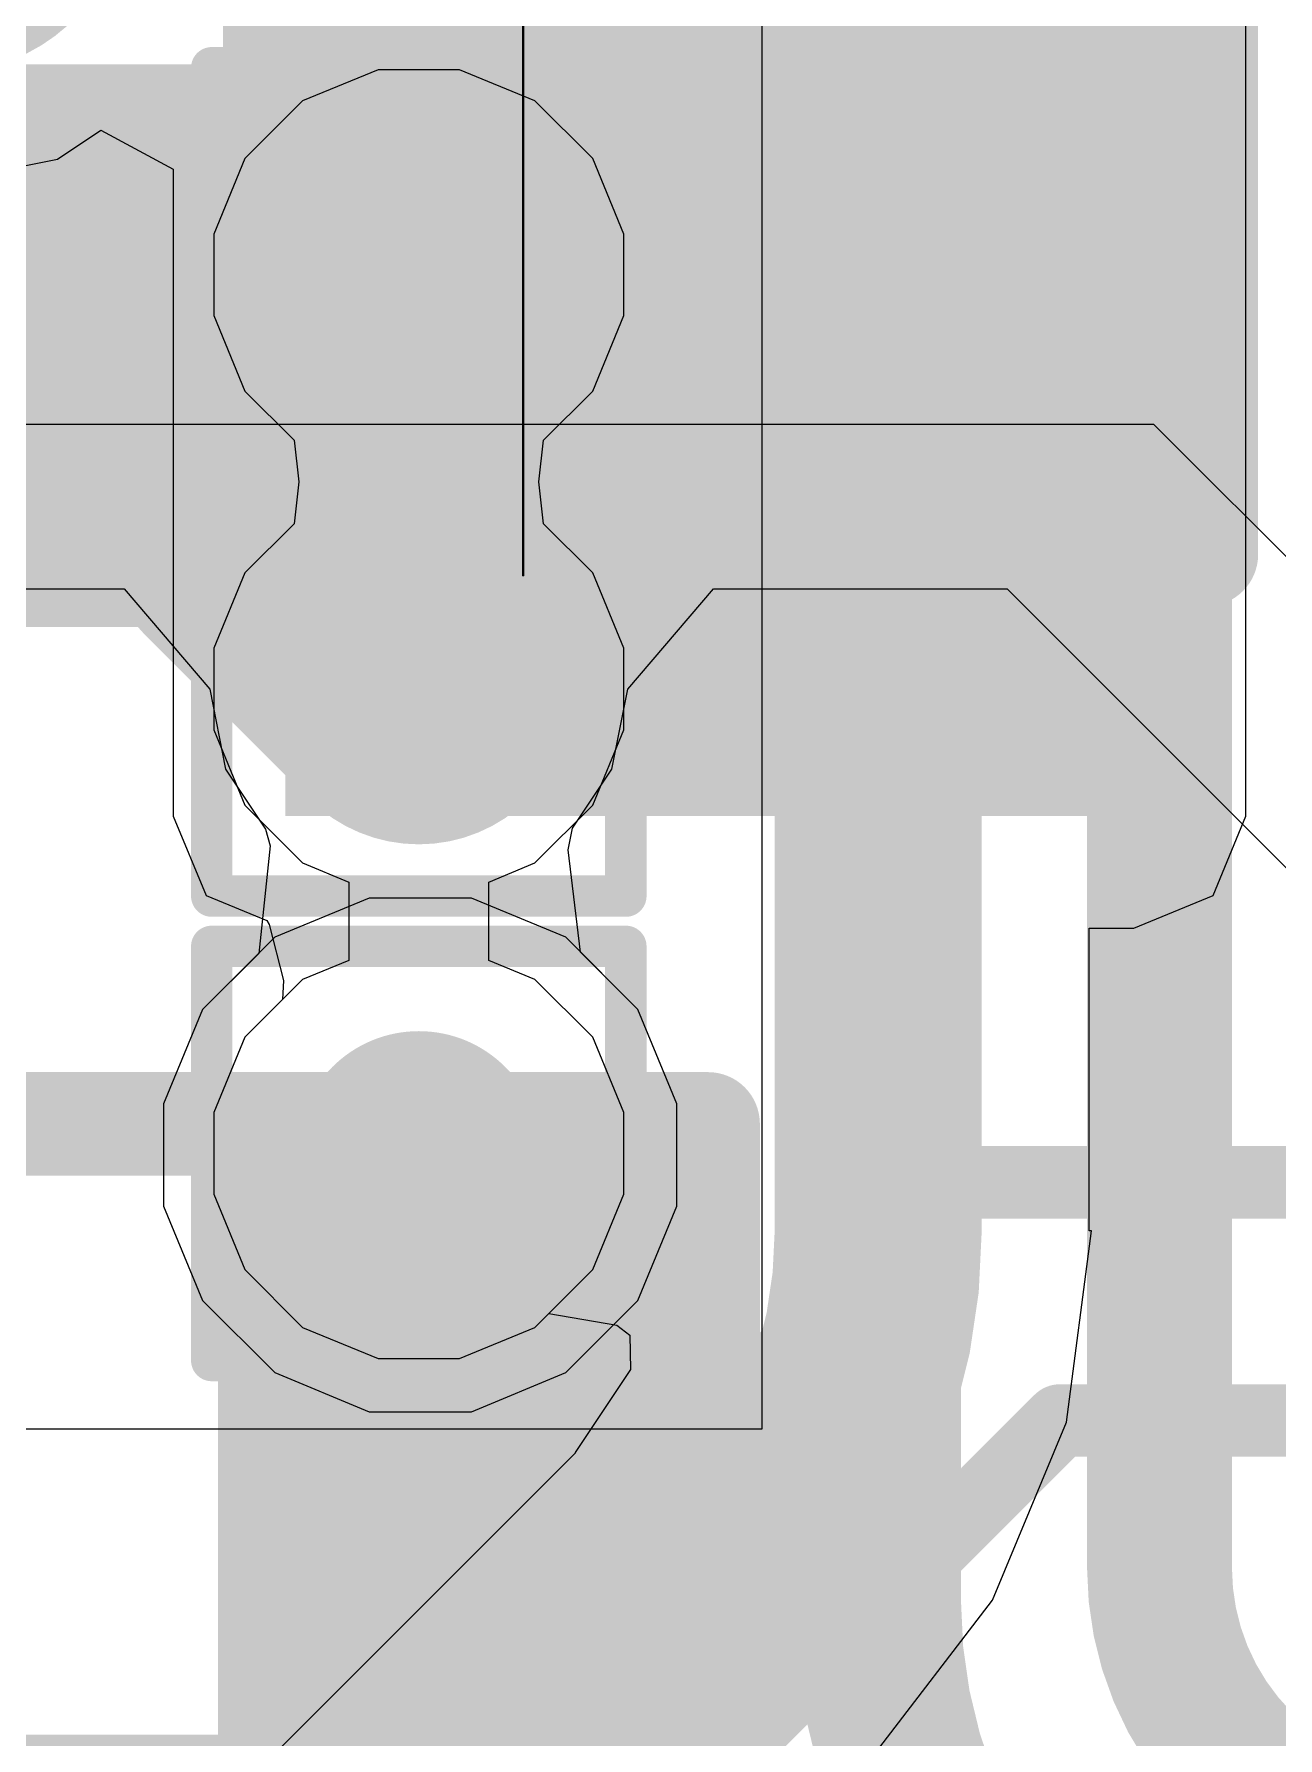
# Model space of a CAD drawing. Header units: inches. Extents: x -6 to 284, y -12 to 154.
# Drawn here: x 41.192 to 42.718, y 12.875 to 14.965 of the extents above; entities that cross this region are included whole.
import ezdxf

# ---------------------------------------------------------------- set-up
doc = ezdxf.new("R2010")
doc.units = ezdxf.units.IN
for name, color, linetype in [('Bottom Layer', 5, 'Continuous'), ('Bottom Overlay', 54, 'Continuous'), ('Bottom Paste', 16, 'Continuous'), ('Bottom Solder', 6, 'Continuous'), ('Drill Drawing', 1, 'Continuous'), ('GND-1', 16, 'Continuous'), ('GND-2', 90, 'Continuous'), ('GND-3', 216, 'Continuous'), ('GND-4', 54, 'Continuous'), ('PWR-1', 156, 'Continuous'), ('PWR-2', 130, 'Continuous'), ('Signal L1', 76, 'Continuous'), ('Signal L2', 6, 'Continuous'), ('Top Layer', 1, 'Continuous'), ('Top Overlay', 2, 'Continuous'), ('Top Paste', 8, 'Continuous'), ('Top Solder', 216, 'Continuous'), ('Via Holes', 16, 'Continuous')]:
    doc.layers.add(name, color=color, linetype=linetype)

# ---------------------------------------------------------------- blocks, each defined once
blk = doc.blocks.new('R___0402_90')
at = {"layer": 'Top Layer'}
for points in [[(-0.6985, -0.3175), (-0.6985, 0.3174999999999999), (-0.2413000000000001, 0.3175), (-0.2412999999999999, -0.3174999999999999)], [(0.2413000000000001, -0.3175), (0.2412999999999999, 0.3174999999999999), (0.6985, 0.3175), (0.6985, -0.3174999999999999)]]:
    blk.add_hatch(color=1, dxfattribs=at).paths.add_polyline_path(points)
at = {"layer": 'Top Paste'}
for points in [[(-0.6985, -0.3175), (-0.6985, 0.3174999999999999), (-0.2413000000000001, 0.3175), (-0.2412999999999999, -0.3174999999999999)], [(0.2413000000000001, -0.3175), (0.2412999999999999, 0.3174999999999999), (0.6985, 0.3175), (0.6985, -0.3174999999999999)]]:
    blk.add_hatch(color=8, dxfattribs=at).paths.add_polyline_path(points)
at = {"layer": 'Top Solder'}
for points in [[(-0.75350116, -0.3725011600000001), (-0.75350116, 0.3725011599999999), (-0.18629884, 0.3725011600000001), (-0.1862988399999999, -0.3725011599999999)], [(0.18629884, -0.3725011600000001), (0.1862988399999999, 0.3725011599999999), (0.75350116, 0.3725011600000001), (0.75350116, -0.3725011599999999)]]:
    blk.add_hatch(color=216, dxfattribs=at).paths.add_polyline_path(points)
at = {"layer": 'Top Overlay'}
for points in [[(0.7874, 0.4064, 0.127, 0.127, 0), (-0.7874, 0.4064, 0.127, 0.127, 0)], [(-0.7874, -0.4064, 0.127, 0.127, 0), (-0.7874, 0.4064, 0.127, 0.127, 0)], [(0.7874, -0.4064, 0.127, 0.127, 0), (0.7874, 0.4064, 0.127, 0.127, 0)], [(0.7874, -0.4064, 0.127, 0.127, 0), (-0.7874, -0.4064, 0.127, 0.127, 0)], [(0.8128, -0.4318, 0.0032258, 0.0032258, 0), (-0.8128, -0.4318, 0.0032258, 0.0032258, 0)]]:
    blk.add_lwpolyline(points, format="xyseb", dxfattribs=at)
for points in [[(-0.8191499999999999, 0.4064, 0.0635, 0.0635, 1), (-0.7556499999999999, 0.4064, 0.0635, 0.0635, 1)], [(-0.8191499999999999, 0.4064, 0.0635, 0.0635, 1), (-0.7556499999999999, 0.4064, 0.0635, 0.0635, 1)], [(0.7556499999999999, 0.4064, 0.0635, 0.0635, 1), (0.8191499999999999, 0.4064, 0.0635, 0.0635, 1)], [(0.7556499999999999, 0.4064, 0.0635, 0.0635, 1), (0.8191499999999999, 0.4064, 0.0635, 0.0635, 1)], [(-0.8191499999999999, -0.4064, 0.0635, 0.0635, 1), (-0.7556499999999999, -0.4064, 0.0635, 0.0635, 1)], [(-0.8191499999999999, -0.4064, 0.0635, 0.0635, 1), (-0.7556499999999999, -0.4064, 0.0635, 0.0635, 1)], [(0.7556499999999999, -0.4064, 0.0635, 0.0635, 1), (0.8191499999999999, -0.4064, 0.0635, 0.0635, 1)], [(0.7556499999999999, -0.4064, 0.0635, 0.0635, 1), (0.8191499999999999, -0.4064, 0.0635, 0.0635, 1)], [(-0.81360518, -0.4318, 0.0016129, 0.0016129, 1), (-0.8119948199999999, -0.4318, 0.0016129, 0.0016129, 1)], [(0.8119948199999999, -0.4318, 0.0016129, 0.0016129, 1), (0.81360518, -0.4318, 0.0016129, 0.0016129, 1)]]:
    blk.add_lwpolyline(points, format="xyseb", close=True, dxfattribs=at)
blk = doc.blocks.new('R___0402_B_91')
at = {"layer": 'Bottom Layer'}
for points in [[(-0.2413, 0.3175), (-0.2412999999999999, -0.3175), (-0.6985, -0.3175), (-0.6985, 0.3175)], [(0.6985, 0.3175), (0.6985, -0.3175), (0.2413, -0.3175), (0.2412999999999999, 0.3175)]]:
    blk.add_hatch(color=5, dxfattribs=at).paths.add_polyline_path(points)
at = {"layer": 'Bottom Paste'}
for points in [[(-0.2413, 0.3175), (-0.2412999999999999, -0.3175), (-0.6985, -0.3175), (-0.6985, 0.3175)], [(0.6985, 0.3175), (0.6985, -0.3175), (0.2413, -0.3175), (0.2412999999999999, 0.3175)]]:
    blk.add_hatch(color=16, dxfattribs=at).paths.add_polyline_path(points)
at = {"layer": 'Bottom Solder'}
for points in [[(-0.18629884, 0.37250116), (-0.1862988399999999, -0.37250116), (-0.75350116, -0.37250116), (-0.75350116, 0.37250116)], [(0.75350116, 0.37250116), (0.75350116, -0.37250116), (0.18629884, -0.37250116), (0.1862988399999999, 0.37250116)]]:
    blk.add_hatch(color=6, dxfattribs=at).paths.add_polyline_path(points)
at = {"layer": 'Bottom Overlay'}
for points in [[(-0.7874, 0.4064, 0.127, 0.127, 0), (-0.7874, -0.4064, 0.127, 0.127, 0)], [(-0.7874, 0.4064, 0.127, 0.127, 0), (0.7874, 0.4064, 0.127, 0.127, 0)], [(0.7874, 0.4064, 0.127, 0.127, 0), (0.7874, -0.4064, 0.127, 0.127, 0)], [(-0.8128, 0.4318, 0.0032258, 0.0032258, 0), (0.8128, 0.4318, 0.0032258, 0.0032258, 0)], [(-0.7874, -0.4064, 0.127, 0.127, 0), (0.7874, -0.4064, 0.127, 0.127, 0)]]:
    blk.add_lwpolyline(points, format="xyseb", dxfattribs=at)
for points in [[(-0.8191499999999999, 0.4064, 0.0635, 0.0635, 1), (-0.7556499999999999, 0.4064, 0.0635, 0.0635, 1)], [(-0.8191499999999999, 0.4064, 0.0635, 0.0635, 1), (-0.7556499999999999, 0.4064, 0.0635, 0.0635, 1)], [(0.7556499999999999, 0.4064, 0.0635, 0.0635, 1), (0.8191499999999999, 0.4064, 0.0635, 0.0635, 1)], [(0.7556499999999999, 0.4064, 0.0635, 0.0635, 1), (0.8191499999999999, 0.4064, 0.0635, 0.0635, 1)], [(-0.81360518, 0.4318, 0.0016129, 0.0016129, 1), (-0.8119948199999999, 0.4318, 0.0016129, 0.0016129, 1)], [(0.8119948199999999, 0.4318, 0.0016129, 0.0016129, 1), (0.81360518, 0.4318, 0.0016129, 0.0016129, 1)], [(-0.8191499999999999, -0.4064, 0.0635, 0.0635, 1), (-0.7556499999999999, -0.4064, 0.0635, 0.0635, 1)], [(-0.8191499999999999, -0.4064, 0.0635, 0.0635, 1), (-0.7556499999999999, -0.4064, 0.0635, 0.0635, 1)], [(0.7556499999999999, -0.4064, 0.0635, 0.0635, 1), (0.8191499999999999, -0.4064, 0.0635, 0.0635, 1)], [(0.7556499999999999, -0.4064, 0.0635, 0.0635, 1), (0.8191499999999999, -0.4064, 0.0635, 0.0635, 1)]]:
    blk.add_lwpolyline(points, format="xyseb", close=True, dxfattribs=at)
blk = doc.blocks.new('R___0402_B_213')
at = {"layer": 'Bottom Layer'}
for points in [[(-0.2413, 0.3175), (-0.2412999999999999, -0.3175), (-0.6985, -0.3175), (-0.6985, 0.3175)], [(0.6985, 0.3175), (0.6985, -0.3175), (0.2413, -0.3175), (0.2412999999999999, 0.3175)]]:
    blk.add_hatch(color=5, dxfattribs=at).paths.add_polyline_path(points)
at = {"layer": 'Bottom Paste'}
for points in [[(-0.2413, 0.3175), (-0.2412999999999999, -0.3175), (-0.6985, -0.3175), (-0.6985, 0.3175)], [(0.6985, 0.3175), (0.6985, -0.3175), (0.2413, -0.3175), (0.2412999999999999, 0.3175)]]:
    blk.add_hatch(color=16, dxfattribs=at).paths.add_polyline_path(points)
at = {"layer": 'Bottom Solder'}
for points in [[(-0.18629884, 0.37250116), (-0.1862988399999999, -0.37250116), (-0.75350116, -0.37250116), (-0.75350116, 0.37250116)], [(0.75350116, 0.37250116), (0.75350116, -0.37250116), (0.18629884, -0.37250116), (0.1862988399999999, 0.37250116)]]:
    blk.add_hatch(color=6, dxfattribs=at).paths.add_polyline_path(points)
at = {"layer": 'Bottom Overlay'}
for points in [[(-0.7874, 0.4064, 0.127, 0.127, 0), (-0.7874, -0.4064, 0.127, 0.127, 0)], [(0.7874, 0.4064, 0.127, 0.127, 0), (-0.7874, 0.4064, 0.127, 0.127, 0)], [(0.7874, 0.4064, 0.127, 0.127, 0), (0.7874, -0.4064, 0.127, 0.127, 0)], [(0.8128, 0.4318, 0.0032258, 0.0032258, 0), (-0.8128, 0.4318, 0.0032258, 0.0032258, 0)], [(0.7874, -0.4064, 0.127, 0.127, 0), (-0.7874, -0.4064, 0.127, 0.127, 0)]]:
    blk.add_lwpolyline(points, format="xyseb", dxfattribs=at)
for points in [[(-0.8191499999999999, 0.4064, 0.0635, 0.0635, 1), (-0.7556499999999999, 0.4064, 0.0635, 0.0635, 1)], [(-0.8191499999999999, 0.4064, 0.0635, 0.0635, 1), (-0.7556499999999999, 0.4064, 0.0635, 0.0635, 1)], [(0.7556499999999999, 0.4064, 0.0635, 0.0635, 1), (0.8191499999999999, 0.4064, 0.0635, 0.0635, 1)], [(0.7556499999999999, 0.4064, 0.0635, 0.0635, 1), (0.8191499999999999, 0.4064, 0.0635, 0.0635, 1)], [(-0.81360518, 0.4318, 0.0016129, 0.0016129, 1), (-0.8119948199999999, 0.4318, 0.0016129, 0.0016129, 1)], [(0.8119948199999999, 0.4318, 0.0016129, 0.0016129, 1), (0.81360518, 0.4318, 0.0016129, 0.0016129, 1)], [(-0.8191499999999999, -0.4064, 0.0635, 0.0635, 1), (-0.7556499999999999, -0.4064, 0.0635, 0.0635, 1)], [(-0.8191499999999999, -0.4064, 0.0635, 0.0635, 1), (-0.7556499999999999, -0.4064, 0.0635, 0.0635, 1)], [(0.7556499999999999, -0.4064, 0.0635, 0.0635, 1), (0.8191499999999999, -0.4064, 0.0635, 0.0635, 1)], [(0.7556499999999999, -0.4064, 0.0635, 0.0635, 1), (0.8191499999999999, -0.4064, 0.0635, 0.0635, 1)]]:
    blk.add_lwpolyline(points, format="xyseb", close=True, dxfattribs=at)

msp = doc.modelspace()

# ---------------------------------------------------------------- hatches: boundary and pattern name
at = {"layer": 'Bottom Layer'}
h = msp.add_hatch(color=5, dxfattribs=at)
edge = h.paths.add_edge_path()
edge.add_arc((41.66402132, 14.66919342), 0.1499997, 0, 360)
h = msp.add_hatch(color=5, dxfattribs=at)
edge = h.paths.add_edge_path()
edge.add_arc((41.66402132, 14.16119342), 0.1499997, 0, 360)
h = msp.add_hatch(color=5, dxfattribs=at)
edge = h.paths.add_edge_path()
edge.add_arc((41.66402132, 13.59156286), 0.1499997, 0, 360)
at = {"layer": 'GND-1'}
h = msp.add_hatch(color=16, dxfattribs=at)
edge = h.paths.add_edge_path()
edge.add_arc((41.66402132, 14.66919342), 0.1499997, 0, 360)
h = msp.add_hatch(color=16, dxfattribs=at)
edge = h.paths.add_edge_path()
edge.add_arc((41.66402132, 14.16119342), 0.1499997, 0, 360)
h = msp.add_hatch(color=16, dxfattribs=at)
edge = h.paths.add_edge_path()
edge.add_arc((41.66402132, 13.59156286), 0.1499997, 0, 360)
at = {"layer": 'GND-2'}
h = msp.add_hatch(color=90, dxfattribs=at)
edge = h.paths.add_edge_path()
edge.add_arc((41.66402132, 14.66919342), 0.1499997, 0, 360)
h = msp.add_hatch(color=90, dxfattribs=at)
edge = h.paths.add_edge_path()
edge.add_arc((41.66402132, 14.16119342), 0.1499997, 0, 360)
h = msp.add_hatch(color=90, dxfattribs=at)
edge = h.paths.add_edge_path()
edge.add_arc((41.66402132, 13.59156286), 0.1499997, 0, 360)
at = {"layer": 'GND-3'}
h = msp.add_hatch(color=216, dxfattribs=at)
edge = h.paths.add_edge_path()
edge.add_arc((41.66402132, 14.66919342), 0.1499997, 0, 360)
h = msp.add_hatch(color=216, dxfattribs=at)
edge = h.paths.add_edge_path()
edge.add_arc((41.66402132, 14.16119342), 0.1499997, 0, 360)
h = msp.add_hatch(color=216, dxfattribs=at)
edge = h.paths.add_edge_path()
edge.add_arc((41.66402132, 13.59156286), 0.1499997, 0, 360)
at = {"layer": 'GND-4'}
h = msp.add_hatch(color=54, dxfattribs=at)
edge = h.paths.add_edge_path()
edge.add_arc((41.66402132, 14.66919342), 0.1499997, 0, 360)
h = msp.add_hatch(color=54, dxfattribs=at)
edge = h.paths.add_edge_path()
edge.add_arc((41.66402132, 14.16119342), 0.1499997, 0, 360)
h = msp.add_hatch(color=54, dxfattribs=at)
edge = h.paths.add_edge_path()
edge.add_arc((41.66402132, 13.59156286), 0.1499997, 0, 360)
at = {"layer": 'PWR-1'}
h = msp.add_hatch(color=156, dxfattribs=at)
edge = h.paths.add_edge_path()
edge.add_arc((41.66402132, 14.66919342), 0.1499997, 0, 360)
h = msp.add_hatch(color=156, dxfattribs=at)
edge = h.paths.add_edge_path()
edge.add_arc((41.66402132, 14.16119342), 0.1499997, 0, 360)
h = msp.add_hatch(color=156, dxfattribs=at)
edge = h.paths.add_edge_path()
edge.add_arc((41.66402132, 13.59156286), 0.1499997, 0, 360)
at = {"layer": 'PWR-2'}
h = msp.add_hatch(color=130, dxfattribs=at)
edge = h.paths.add_edge_path()
edge.add_arc((41.66402132, 14.66919342), 0.1499997, 0, 360)
h = msp.add_hatch(color=130, dxfattribs=at)
edge = h.paths.add_edge_path()
edge.add_arc((41.66402132, 14.16119342), 0.1499997, 0, 360)
h = msp.add_hatch(color=130, dxfattribs=at)
edge = h.paths.add_edge_path()
edge.add_arc((41.66402132, 13.59156286), 0.1499997, 0, 360)
at = {"layer": 'Signal L1'}
h = msp.add_hatch(color=76, dxfattribs=at)
edge = h.paths.add_edge_path()
edge.add_arc((41.66402132, 14.66919342), 0.1499997, 0, 360)
h = msp.add_hatch(color=76, dxfattribs=at)
edge = h.paths.add_edge_path()
edge.add_arc((41.66402132, 14.16119342), 0.1499997, 0, 360)
h = msp.add_hatch(color=76, dxfattribs=at)
edge = h.paths.add_edge_path()
edge.add_arc((41.66402132, 13.59156286), 0.1499997, 0, 360)
at = {"layer": 'Signal L2'}
h = msp.add_hatch(color=6, dxfattribs=at)
edge = h.paths.add_edge_path()
edge.add_arc((41.66402132, 14.66919342), 0.1499997, 0, 360)
h = msp.add_hatch(color=6, dxfattribs=at)
edge = h.paths.add_edge_path()
edge.add_arc((41.66402132, 14.16119342), 0.1499997, 0, 360)
h = msp.add_hatch(color=6, dxfattribs=at)
edge = h.paths.add_edge_path()
edge.add_arc((41.66402132, 13.59156286), 0.1499997, 0, 360)
at = {"layer": 'Top Layer'}
for points in [[(41.5002599, 14.0053187), (42.54133478, 14.0053187), (42.54133478, 15.20767342), (41.5002599, 15.20767342)], [(41.5002599, 14.41519342), (42.54133478, 14.41519342), (42.54133478, 15.20767342), (41.5002599, 15.20767342)]]:
    msp.add_hatch(color=1, dxfattribs=at).paths.add_polyline_path(points)
h = msp.add_hatch(color=1, dxfattribs=at)
edge = h.paths.add_edge_path()
edge.add_arc((41.66402132, 14.66919342), 0.1499997, 0, 360)
h = msp.add_hatch(color=1, dxfattribs=at)
edge = h.paths.add_edge_path()
edge.add_arc((41.66402132, 14.16119342), 0.1499997, 0, 360)
h = msp.add_hatch(color=1, dxfattribs=at)
edge = h.paths.add_edge_path()
edge.add_arc((41.66402132, 13.59156286), 0.1499997, 0, 360)
at = {"layer": 'Via Holes'}
h = msp.add_hatch(color=7, dxfattribs=at)
edge = h.paths.add_edge_path()
edge.add_arc((41.66402132, 14.66919342), 0.07499858, 0, 360)
h = msp.add_hatch(color=7, dxfattribs=at)
edge = h.paths.add_edge_path()
edge.add_arc((41.66402132, 14.16119342), 0.07499858, 0, 360)
h = msp.add_hatch(color=7, dxfattribs=at)
edge = h.paths.add_edge_path()
edge.add_arc((41.66402132, 13.59156286), 0.07499858, 0, 360)

# ---------------------------------------------------------------- linework, layer by layer
at = {"layer": 'Bottom Layer'}
for points in [[(42.57270886, 13.08331902, 0.1778, 0.1778, 0), (42.57270886, 15.13600732, 0.1778, 0.1778, 0)], [(41.66402132, 14.16119342, 0.2032, 0.2032, 0), (42.01697718, 14.16119342, 0.2032, 0.2032, 0)], [(42.01697718, 14.16119342, 0.2032, 0.2032, -0.4142135623730951), (42.22762954, 13.95054106, 0.2032, 0.2032, 0)], [(42.22762954, 13.0427857, 0.2032, 0.2032, 0), (42.22762954, 13.95054106, 0.2032, 0.2032, 0)], [(41.66402132, 13.59156286, 0.254, 0.254, 0), (41.66765606, 13.58792812, 0.254, 0.254, 0)], [(41.66765606, 13.05200082, 0.254, 0.254, 0), (41.66765606, 13.58792812, 0.254, 0.254, 0)], [(41.70146346, 13.01819342, 0.254, 0.254, 0), (41.70146346, 13.11979342, 0.254, 0.254, 0)], [(41.66765606, 13.05200082, 0.254, 0.254, 0), (41.70146346, 13.01819342, 0.254, 0.254, 0)], [(42.91201221999999, 12.74401566, 0.1778, 0.1778, -0.4142135623730951), (42.57270886, 13.08331902, 0.1778, 0.1778, 0)], [(41.70146346, 12.20886814, 0.254, 0.254, 0), (41.70146346, 13.01819342, 0.254, 0.254, 0)], [(42.227627, 13.0413506, 0.2032, 0.2032, 0), (42.22762954, 13.0427857, 0.2032, 0.2032, 0)], [(42.56417192, 12.45648004, 0.2032, 0.2032, -0.2671762591900057), (42.227627, 13.0413506, 0.2032, 0.2032, 0)]]:
    msp.add_lwpolyline(points, format="xyseb", dxfattribs=at)
for points in [[(41.61322131999999, 14.16119342, 0.1016, 0.1016, 1), (41.71482132, 14.16119342, 0.1016, 0.1016, 1)], [(41.96617718, 14.16119342, 0.1016, 0.1016, 1), (42.06777718, 14.16119342, 0.1016, 0.1016, 1)], [(41.96617718, 14.16119342, 0.1016, 0.1016, 1), (42.06777718, 14.16119342, 0.1016, 0.1016, 1)], [(42.17682954, 13.95054106, 0.1016, 0.1016, 1), (42.27842954, 13.95054106, 0.1016, 0.1016, 1)], [(42.17682954, 13.95054106, 0.1016, 0.1016, 1), (42.27842954, 13.95054106, 0.1016, 0.1016, 1)], [(41.60052132, 13.59156286, 0.127, 0.127, 1), (41.72752131999999, 13.59156286, 0.127, 0.127, 1)], [(41.60415606, 13.58792812, 0.127, 0.127, 1), (41.73115606, 13.58792812, 0.127, 0.127, 1)], [(41.60415606, 13.58792812, 0.127, 0.127, 1), (41.73115606, 13.58792812, 0.127, 0.127, 1)], [(41.63796346, 13.11979342, 0.127, 0.127, 1), (41.76496346, 13.11979342, 0.127, 0.127, 1)], [(41.60415606, 13.05200082, 0.127, 0.127, 1), (41.73115606, 13.05200082, 0.127, 0.127, 1)], [(41.60415606, 13.05200082, 0.127, 0.127, 1), (41.73115606, 13.05200082, 0.127, 0.127, 1)], [(42.52825886, 13.08331902, 0.08889999999999999, 0.08889999999999999, 1), (42.61715886, 13.08331902, 0.08889999999999999, 0.08889999999999999, 1)], [(42.52825886, 13.08331902, 0.08889999999999999, 0.08889999999999999, 1), (42.61715886, 13.08331902, 0.08889999999999999, 0.08889999999999999, 1)], [(41.63796346, 13.01819342, 0.127, 0.127, 1), (41.76496346, 13.01819342, 0.127, 0.127, 1)], [(41.63796346, 13.01819342, 0.127, 0.127, 1), (41.76496346, 13.01819342, 0.127, 0.127, 1)], [(41.63796346, 13.01819342, 0.127, 0.127, 1), (41.76496346, 13.01819342, 0.127, 0.127, 1)], [(42.176827, 13.0413506, 0.1016, 0.1016, 1), (42.27842699999999, 13.0413506, 0.1016, 0.1016, 1)], [(42.176827, 13.0413506, 0.1016, 0.1016, 1), (42.27842699999999, 13.0413506, 0.1016, 0.1016, 1)], [(42.17682954, 13.0427857, 0.1016, 0.1016, 1), (42.27842954, 13.0427857, 0.1016, 0.1016, 1)], [(42.17682954, 13.0427857, 0.1016, 0.1016, 1), (42.27842954, 13.0427857, 0.1016, 0.1016, 1)]]:
    msp.add_lwpolyline(points, format="xyseb", close=True, dxfattribs=at)
at = {"layer": 'Drill Drawing'}
for points in [[(41.41002132, 14.92319342, 0.0508, 0.0508, 0), (41.91802132, 14.92319342, 0.0508, 0.0508, 0)], [(41.41002132, 14.41519342, 0.0508, 0.0508, 0), (41.41002132, 14.92319342, 0.0508, 0.0508, 0)], [(41.91802132, 14.41519342, 0.0508, 0.0508, 0), (41.91802132, 14.92319342, 0.0508, 0.0508, 0)], [(41.41002132, 14.41519342, 0.0508, 0.0508, 0), (41.91802132, 14.41519342, 0.0508, 0.0508, 0)], [(41.41002132, 13.90719342, 0.0508, 0.0508, 0), (41.41002132, 14.41519342, 0.0508, 0.0508, 0)], [(41.41002132, 14.41519342, 0.0508, 0.0508, 0), (41.91802132, 14.41519342, 0.0508, 0.0508, 0)], [(41.91802132, 13.90719342, 0.0508, 0.0508, 0), (41.91802132, 14.41519342, 0.0508, 0.0508, 0)], [(41.41002132, 13.90719342, 0.0508, 0.0508, 0), (41.91802132, 13.90719342, 0.0508, 0.0508, 0)], [(41.41002132, 13.84556286, 0.0508, 0.0508, 0), (41.91802132, 13.84556286, 0.0508, 0.0508, 0)], [(41.41002132, 13.33756286, 0.0508, 0.0508, 0), (41.41002132, 13.84556286, 0.0508, 0.0508, 0)], [(41.91802132, 13.33756286, 0.0508, 0.0508, 0), (41.91802132, 13.84556286, 0.0508, 0.0508, 0)], [(41.41002132, 13.33756286, 0.0508, 0.0508, 0), (41.91802132, 13.33756286, 0.0508, 0.0508, 0)]]:
    msp.add_lwpolyline(points, format="xyseb", dxfattribs=at)
for points in [[(41.39732132, 14.92319342, 0.0254, 0.0254, 1), (41.42272131999999, 14.92319342, 0.0254, 0.0254, 1)], [(41.39732132, 14.92319342, 0.0254, 0.0254, 1), (41.42272131999999, 14.92319342, 0.0254, 0.0254, 1)], [(41.90532132, 14.92319342, 0.0254, 0.0254, 1), (41.93072132, 14.92319342, 0.0254, 0.0254, 1)], [(41.90532132, 14.92319342, 0.0254, 0.0254, 1), (41.93072132, 14.92319342, 0.0254, 0.0254, 1)], [(41.39732132, 14.41519342, 0.0254, 0.0254, 1), (41.42272131999999, 14.41519342, 0.0254, 0.0254, 1)], [(41.39732132, 14.41519342, 0.0254, 0.0254, 1), (41.42272131999999, 14.41519342, 0.0254, 0.0254, 1)], [(41.39732132, 14.41519342, 0.0254, 0.0254, 1), (41.42272131999999, 14.41519342, 0.0254, 0.0254, 1)], [(41.39732132, 14.41519342, 0.0254, 0.0254, 1), (41.42272131999999, 14.41519342, 0.0254, 0.0254, 1)], [(41.90532132, 14.41519342, 0.0254, 0.0254, 1), (41.93072132, 14.41519342, 0.0254, 0.0254, 1)], [(41.90532132, 14.41519342, 0.0254, 0.0254, 1), (41.93072132, 14.41519342, 0.0254, 0.0254, 1)], [(41.90532132, 14.41519342, 0.0254, 0.0254, 1), (41.93072132, 14.41519342, 0.0254, 0.0254, 1)], [(41.90532132, 14.41519342, 0.0254, 0.0254, 1), (41.93072132, 14.41519342, 0.0254, 0.0254, 1)], [(41.39732132, 13.90719342, 0.0254, 0.0254, 1), (41.42272131999999, 13.90719342, 0.0254, 0.0254, 1)], [(41.39732132, 13.90719342, 0.0254, 0.0254, 1), (41.42272131999999, 13.90719342, 0.0254, 0.0254, 1)], [(41.90532132, 13.90719342, 0.0254, 0.0254, 1), (41.93072132, 13.90719342, 0.0254, 0.0254, 1)], [(41.90532132, 13.90719342, 0.0254, 0.0254, 1), (41.93072132, 13.90719342, 0.0254, 0.0254, 1)], [(41.39732132, 13.84556286, 0.0254, 0.0254, 1), (41.42272131999999, 13.84556286, 0.0254, 0.0254, 1)], [(41.39732132, 13.84556286, 0.0254, 0.0254, 1), (41.42272131999999, 13.84556286, 0.0254, 0.0254, 1)], [(41.90532132, 13.84556286, 0.0254, 0.0254, 1), (41.93072132, 13.84556286, 0.0254, 0.0254, 1)], [(41.90532132, 13.84556286, 0.0254, 0.0254, 1), (41.93072132, 13.84556286, 0.0254, 0.0254, 1)], [(41.39732132, 13.33756286, 0.0254, 0.0254, 1), (41.42272131999999, 13.33756286, 0.0254, 0.0254, 1)], [(41.39732132, 13.33756286, 0.0254, 0.0254, 1), (41.42272131999999, 13.33756286, 0.0254, 0.0254, 1)], [(41.90532132, 13.33756286, 0.0254, 0.0254, 1), (41.93072132, 13.33756286, 0.0254, 0.0254, 1)], [(41.90532132, 13.33756286, 0.0254, 0.0254, 1), (41.93072132, 13.33756286, 0.0254, 0.0254, 1)]]:
    msp.add_lwpolyline(points, format="xyseb", close=True, dxfattribs=at)
at = {"layer": 'GND-1'}
for p, q in [((41.6139757, 14.92079312), (41.52150192, 14.88248992)), ((41.71406694, 14.92079312), (41.6139757, 14.92079312)), ((41.80654072, 14.88248992), (41.71406694, 14.92079312)), ((41.52150192, 14.88248992), (41.45072482, 14.81171282)), ((41.87731782, 14.81171282), (41.80654072, 14.88248992)), ((41.45072482, 14.81171282), (41.41242162, 14.71923904)), ((41.91562102, 14.71923904), (41.87731782, 14.81171282)), ((41.41242162, 14.71923904), (41.41242162, 14.6191478)), ((41.91562102, 14.6191478), (41.91562102, 14.71923904)), ((41.41242162, 14.6191478), (41.45072482, 14.52667402)), ((41.87731782, 14.52667402), (41.91562102, 14.6191478)), ((41.45072482, 14.52667402), (41.51102442, 14.46637442)), ((41.81701821999999, 14.46637442), (41.87731782, 14.52667402)), ((41.51102442, 14.46637442), (41.5168588, 14.41519342)), ((41.81118384, 14.41519342), (41.81701821999999, 14.46637442)), ((41.5168588, 14.41519342), (41.51102442, 14.36401242)), ((41.81701821999999, 14.36401242), (41.81118384, 14.41519342)), ((41.51102442, 14.36401242), (41.45072482, 14.30371282)), ((41.87731782, 14.30371282), (41.81701821999999, 14.36401242)), ((41.45072482, 14.30371282), (41.41242162, 14.21123904)), ((41.91562102, 14.21123904), (41.87731782, 14.30371282)), ((41.41242162, 14.21123904), (41.41242162, 14.1111478)), ((41.91562102, 14.1111478), (41.91562102, 14.21123904)), ((41.41242162, 14.1111478), (41.45072482, 14.01867402)), ((41.87731782, 14.01867402), (41.91562102, 14.1111478)), ((41.45072482, 14.01867402), (41.52150192, 13.94789692)), ((41.80654072, 13.94789692), (41.87731782, 14.01867402)), ((41.52150192, 13.94789692), (41.5780093, 13.92449082)), ((41.75003334, 13.92449082), (41.80654072, 13.94789692)), ((41.5780093, 13.92449082), (41.5780093, 13.82826546)), ((41.75003334, 13.82826546), (41.75003334, 13.92449082)), ((41.5780093, 13.82826546), (41.52150192, 13.80485936)), ((41.80654072, 13.80485936), (41.75003334, 13.82826546)), ((41.52150192, 13.80485936), (41.45072482, 13.73408226)), ((41.87731782, 13.73408226), (41.80654072, 13.80485936)), ((41.45072482, 13.73408226), (41.41242162, 13.64160848)), ((41.91562102, 13.64160848), (41.87731782, 13.73408226)), ((41.41242162, 13.64160848), (41.41242162, 13.54151724)), ((41.91562102, 13.54151724), (41.91562102, 13.64160848)), ((41.41242162, 13.54151724), (41.45072482, 13.44904346)), ((41.87731782, 13.44904346), (41.91562102, 13.54151724)), ((41.45072482, 13.44904346), (41.52150192, 13.37826636)), ((41.80654072, 13.37826636), (41.87731782, 13.44904346)), ((41.52150192, 13.37826636), (41.6139757, 13.33996316)), ((41.71406694, 13.33996316), (41.80654072, 13.37826636)), ((41.6139757, 13.33996316), (41.71406694, 13.33996316))]:
    msp.add_line(p, q, dxfattribs=at)
at = {"layer": 'GND-2'}
for p, q in [((41.6139757, 14.92079312), (41.52150192, 14.88248992)), ((41.71406694, 14.92079312), (41.6139757, 14.92079312)), ((41.80654072, 14.88248992), (41.71406694, 14.92079312)), ((41.52150192, 14.88248992), (41.45072482, 14.81171282)), ((41.87731782, 14.81171282), (41.80654072, 14.88248992)), ((41.45072482, 14.81171282), (41.41242162, 14.71923904)), ((41.91562102, 14.71923904), (41.87731782, 14.81171282)), ((41.41242162, 14.71923904), (41.41242162, 14.6191478)), ((41.91562102, 14.6191478), (41.91562102, 14.71923904)), ((41.41242162, 14.6191478), (41.45072482, 14.52667402)), ((41.87731782, 14.52667402), (41.91562102, 14.6191478)), ((41.45072482, 14.52667402), (41.51102442, 14.46637442)), ((41.81701821999999, 14.46637442), (41.87731782, 14.52667402)), ((41.51102442, 14.46637442), (41.5168588, 14.41519342)), ((41.81118384, 14.41519342), (41.81701821999999, 14.46637442)), ((41.5168588, 14.41519342), (41.51102442, 14.36401242)), ((41.81701821999999, 14.36401242), (41.81118384, 14.41519342)), ((41.51102442, 14.36401242), (41.45072482, 14.30371282)), ((41.87731782, 14.30371282), (41.81701821999999, 14.36401242)), ((41.45072482, 14.30371282), (41.41242162, 14.21123904)), ((41.91562102, 14.21123904), (41.87731782, 14.30371282)), ((41.41242162, 14.21123904), (41.41242162, 14.1111478)), ((41.91562102, 14.1111478), (41.91562102, 14.21123904)), ((41.41242162, 14.1111478), (41.45072482, 14.01867402)), ((41.87731782, 14.01867402), (41.91562102, 14.1111478)), ((41.45072482, 14.01867402), (41.52150192, 13.94789692)), ((41.80654072, 13.94789692), (41.87731782, 14.01867402)), ((41.52150192, 13.94789692), (41.5780093, 13.92449082)), ((41.75003334, 13.92449082), (41.80654072, 13.94789692)), ((41.5780093, 13.92449082), (41.5780093, 13.82826546)), ((41.75003334, 13.82826546), (41.75003334, 13.92449082)), ((41.5780093, 13.82826546), (41.52150192, 13.80485936)), ((41.80654072, 13.80485936), (41.75003334, 13.82826546)), ((41.52150192, 13.80485936), (41.45072482, 13.73408226)), ((41.87731782, 13.73408226), (41.80654072, 13.80485936)), ((41.45072482, 13.73408226), (41.41242162, 13.64160848)), ((41.91562102, 13.64160848), (41.87731782, 13.73408226)), ((41.41242162, 13.64160848), (41.41242162, 13.54151724)), ((41.91562102, 13.54151724), (41.91562102, 13.64160848)), ((41.41242162, 13.54151724), (41.45072482, 13.44904346)), ((41.87731782, 13.44904346), (41.91562102, 13.54151724)), ((41.45072482, 13.44904346), (41.52150192, 13.37826636)), ((41.80654072, 13.37826636), (41.87731782, 13.44904346)), ((41.52150192, 13.37826636), (41.6139757, 13.33996316)), ((41.71406694, 13.33996316), (41.80654072, 13.37826636)), ((41.6139757, 13.33996316), (41.71406694, 13.33996316))]:
    msp.add_line(p, q, dxfattribs=at)
at = {"layer": 'GND-3'}
for p, q in [((41.6139757, 14.92079312), (41.52150192, 14.88248992)), ((41.71406694, 14.92079312), (41.6139757, 14.92079312)), ((41.80654072, 14.88248992), (41.71406694, 14.92079312)), ((41.52150192, 14.88248992), (41.45072482, 14.81171282)), ((41.87731782, 14.81171282), (41.80654072, 14.88248992)), ((41.45072482, 14.81171282), (41.41242162, 14.71923904)), ((41.91562102, 14.71923904), (41.87731782, 14.81171282)), ((41.41242162, 14.71923904), (41.41242162, 14.6191478)), ((41.91562102, 14.6191478), (41.91562102, 14.71923904)), ((41.41242162, 14.6191478), (41.45072482, 14.52667402)), ((41.87731782, 14.52667402), (41.91562102, 14.6191478)), ((41.45072482, 14.52667402), (41.51102442, 14.46637442)), ((41.81701821999999, 14.46637442), (41.87731782, 14.52667402)), ((41.51102442, 14.46637442), (41.5168588, 14.41519342)), ((41.81118384, 14.41519342), (41.81701821999999, 14.46637442)), ((41.5168588, 14.41519342), (41.51102442, 14.36401242)), ((41.81701821999999, 14.36401242), (41.81118384, 14.41519342)), ((41.51102442, 14.36401242), (41.45072482, 14.30371282)), ((41.87731782, 14.30371282), (41.81701821999999, 14.36401242)), ((41.45072482, 14.30371282), (41.41242162, 14.21123904)), ((41.91562102, 14.21123904), (41.87731782, 14.30371282)), ((41.41242162, 14.21123904), (41.41242162, 14.1111478)), ((41.91562102, 14.1111478), (41.91562102, 14.21123904)), ((41.41242162, 14.1111478), (41.45072482, 14.01867402)), ((41.87731782, 14.01867402), (41.91562102, 14.1111478)), ((41.45072482, 14.01867402), (41.52150192, 13.94789692)), ((41.80654072, 13.94789692), (41.87731782, 14.01867402)), ((41.52150192, 13.94789692), (41.5780093, 13.92449082)), ((41.75003334, 13.92449082), (41.80654072, 13.94789692)), ((41.5780093, 13.92449082), (41.5780093, 13.82826546)), ((41.75003334, 13.82826546), (41.75003334, 13.92449082)), ((41.5780093, 13.82826546), (41.52150192, 13.80485936)), ((41.80654072, 13.80485936), (41.75003334, 13.82826546)), ((41.52150192, 13.80485936), (41.45072482, 13.73408226)), ((41.87731782, 13.73408226), (41.80654072, 13.80485936)), ((41.45072482, 13.73408226), (41.41242162, 13.64160848)), ((41.91562102, 13.64160848), (41.87731782, 13.73408226)), ((41.41242162, 13.64160848), (41.41242162, 13.54151724)), ((41.91562102, 13.54151724), (41.91562102, 13.64160848)), ((41.41242162, 13.54151724), (41.45072482, 13.44904346)), ((41.87731782, 13.44904346), (41.91562102, 13.54151724)), ((41.45072482, 13.44904346), (41.52150192, 13.37826636)), ((41.80654072, 13.37826636), (41.87731782, 13.44904346)), ((41.52150192, 13.37826636), (41.6139757, 13.33996316)), ((41.71406694, 13.33996316), (41.80654072, 13.37826636)), ((41.6139757, 13.33996316), (41.71406694, 13.33996316))]:
    msp.add_line(p, q, dxfattribs=at)
at = {"layer": 'GND-4'}
for p, q in [((41.6139757, 14.92079312), (41.52150192, 14.88248992)), ((41.71406694, 14.92079312), (41.6139757, 14.92079312)), ((41.80654072, 14.88248992), (41.71406694, 14.92079312)), ((41.52150192, 14.88248992), (41.45072482, 14.81171282)), ((41.87731782, 14.81171282), (41.80654072, 14.88248992)), ((41.45072482, 14.81171282), (41.41242162, 14.71923904)), ((41.91562102, 14.71923904), (41.87731782, 14.81171282)), ((41.41242162, 14.71923904), (41.41242162, 14.6191478)), ((41.91562102, 14.6191478), (41.91562102, 14.71923904)), ((41.41242162, 14.6191478), (41.45072482, 14.52667402)), ((41.87731782, 14.52667402), (41.91562102, 14.6191478)), ((41.45072482, 14.52667402), (41.51102442, 14.46637442)), ((41.81701821999999, 14.46637442), (41.87731782, 14.52667402)), ((41.51102442, 14.46637442), (41.5168588, 14.41519342)), ((41.81118384, 14.41519342), (41.81701821999999, 14.46637442)), ((41.5168588, 14.41519342), (41.51102442, 14.36401242)), ((41.81701821999999, 14.36401242), (41.81118384, 14.41519342)), ((41.51102442, 14.36401242), (41.45072482, 14.30371282)), ((41.87731782, 14.30371282), (41.81701821999999, 14.36401242)), ((41.45072482, 14.30371282), (41.41242162, 14.21123904)), ((41.91562102, 14.21123904), (41.87731782, 14.30371282)), ((41.41242162, 14.21123904), (41.41242162, 14.1111478)), ((41.91562102, 14.1111478), (41.91562102, 14.21123904)), ((41.41242162, 14.1111478), (41.45072482, 14.01867402)), ((41.87731782, 14.01867402), (41.91562102, 14.1111478)), ((41.45072482, 14.01867402), (41.52150192, 13.94789692)), ((41.80654072, 13.94789692), (41.87731782, 14.01867402)), ((41.52150192, 13.94789692), (41.5780093, 13.92449082)), ((41.75003334, 13.92449082), (41.80654072, 13.94789692)), ((41.5780093, 13.92449082), (41.5780093, 13.82826546)), ((41.75003334, 13.82826546), (41.75003334, 13.92449082)), ((41.5780093, 13.82826546), (41.52150192, 13.80485936)), ((41.80654072, 13.80485936), (41.75003334, 13.82826546)), ((41.52150192, 13.80485936), (41.45072482, 13.73408226)), ((41.87731782, 13.73408226), (41.80654072, 13.80485936)), ((41.45072482, 13.73408226), (41.41242162, 13.64160848)), ((41.91562102, 13.64160848), (41.87731782, 13.73408226)), ((41.41242162, 13.64160848), (41.41242162, 13.54151724)), ((41.91562102, 13.54151724), (41.91562102, 13.64160848)), ((41.41242162, 13.54151724), (41.45072482, 13.44904346)), ((41.87731782, 13.44904346), (41.91562102, 13.54151724)), ((41.45072482, 13.44904346), (41.52150192, 13.37826636)), ((41.80654072, 13.37826636), (41.87731782, 13.44904346)), ((41.52150192, 13.37826636), (41.6139757, 13.33996316)), ((41.71406694, 13.33996316), (41.80654072, 13.37826636)), ((41.6139757, 13.33996316), (41.71406694, 13.33996316))]:
    msp.add_line(p, q, dxfattribs=at)
at = {"layer": 'PWR-1'}
for p, q in [((42.0850568, 13.25384446), (42.0850568, 15.54837886)), ((41.05305734, 13.25384446), (42.0850568, 13.25384446))]:
    msp.add_line(p, q, dxfattribs=at)
for points in [[(41.46183732, 14.46700942, 0.3809999999999999, 0.3809999999999999, 0), (41.66402132, 14.66919342, 0.3809999999999999, 0.3809999999999999, 0)], [(41.66402132, 14.16119342, 0.3809999999999999, 0.3809999999999999, 0), (41.66402132, 14.60670942, 0.3809999999999999, 0.3809999999999999, 0)], [(38.34192229999999, 14.42789342, 0.3809999999999999, 0.3809999999999999, 0), (41.46183732, 14.42789342, 0.3809999999999999, 0.3809999999999999, 0)], [(41.46183732, 14.36337742, 0.3809999999999999, 0.3809999999999999, 0), (41.66402132, 14.16119342, 0.3809999999999999, 0.3809999999999999, 0)]]:
    msp.add_lwpolyline(points, format="xyseb", dxfattribs=at)
for points in [[(41.56877132, 14.66919342, 0.1905, 0.1905, 1), (41.75927132, 14.66919342, 0.1905, 0.1905, 1)], [(41.56877132, 14.60670942, 0.1905, 0.1905, 1), (41.75927132, 14.60670942, 0.1905, 0.1905, 1)], [(41.36658732, 14.46700942, 0.1905, 0.1905, 1), (41.55708731999999, 14.46700942, 0.1905, 0.1905, 1)], [(41.36658732, 14.42789342, 0.1905, 0.1905, 1), (41.55708731999999, 14.42789342, 0.1905, 0.1905, 1)], [(41.36658732, 14.36337742, 0.1905, 0.1905, 1), (41.55708731999999, 14.36337742, 0.1905, 0.1905, 1)], [(41.56877132, 14.16119342, 0.1905, 0.1905, 1), (41.75927132, 14.16119342, 0.1905, 0.1905, 1)], [(41.56877132, 14.16119342, 0.1905, 0.1905, 1), (41.75927132, 14.16119342, 0.1905, 0.1905, 1)]]:
    msp.add_lwpolyline(points, format="xyseb", close=True, dxfattribs=at)
at = {"layer": 'PWR-2'}
for p, q in [((42.56595754, 14.4857724), (40.07237096, 14.4857724)), ((42.79700864, 14.2547213), (42.56595754, 14.4857724)), ((40.07237096, 14.28406846), (41.3024447, 14.28406846)), ((41.3024447, 14.28406846), (41.40749148, 14.16119088)), ((41.92055116, 14.16119088), (42.02559794, 14.28406846)), ((42.02559794, 14.28406846), (42.38568612, 14.28406846)), ((42.38568612, 14.28406846), (47.31505142, 9.35470062)), ((41.40749148, 14.16119088), (41.42701899999999, 14.06302496)), ((41.90102364, 14.06302496), (41.92055116, 14.16119088)), ((41.42701899999999, 14.06302496), (41.4761426, 13.98950466)), ((41.85268744, 13.99068322), (41.90102364, 14.06302496)), ((41.4761426, 13.98950466), (41.48146644, 13.96866904)), ((41.84732042, 13.96403354), (41.85268744, 13.99068322)), ((41.48146644, 13.96866904), (41.46773519999999, 13.83700814)), ((41.86248676, 13.83846356), (41.84732042, 13.96403354)), ((41.60319594, 13.90466866), (41.48745067999999, 13.85672362)), ((41.66583996, 13.90466866), (41.60319594, 13.90466866)), ((41.72848144, 13.90466866), (41.66583996, 13.90466866)), ((41.8442267, 13.85672362), (41.72848144, 13.90466866)), ((41.48745067999999, 13.85672362), (41.39886056, 13.7681335)), ((41.93281682, 13.7681335), (41.8442267, 13.85672362)), ((41.46773519999999, 13.83700814), (41.39886056, 13.7681335)), ((41.93281682, 13.7681335), (41.86248676, 13.83846356)), ((41.39886056, 13.7681335), (41.35091806, 13.65238824)), ((41.39886056, 13.7681335), (41.35091806, 13.65238824)), ((41.98076186, 13.65238824), (41.93281682, 13.7681335)), ((41.98076186, 13.65238824), (41.93281682, 13.7681335)), ((41.35091806, 13.65238824), (41.35091806, 13.58974676)), ((41.35091806, 13.65238824), (41.35091806, 13.52710274)), ((41.98076186, 13.58974676), (41.98076186, 13.65238824)), ((41.98076186, 13.52710274), (41.98076186, 13.65238824)), ((41.35091806, 13.58974676), (41.35091806, 13.58974676)), ((41.35091806, 13.58974676), (41.35091806, 13.52710274)), ((41.98076186, 13.52710274), (41.98076186, 13.58974676)), ((41.35091806, 13.52710274), (41.39886056, 13.41135748)), ((41.35091806, 13.52710274), (41.39886056, 13.41135748)), ((41.93281682, 13.41135748), (41.98076186, 13.52710274)), ((41.93281682, 13.41135748), (41.98076186, 13.52710274)), ((41.39886056, 13.41135748), (41.48745067999999, 13.32276736)), ((41.39886056, 13.41135748), (41.48745067999999, 13.32276736)), ((41.8442267, 13.32276736), (41.93281682, 13.41135748)), ((41.8442267, 13.32276736), (41.93281682, 13.41135748)), ((41.48745067999999, 13.32276736), (41.60319594, 13.27482486)), ((41.48745067999999, 13.32276736), (41.60319594, 13.27482486)), ((41.72848144, 13.27482486), (41.8442267, 13.32276736)), ((41.72848144, 13.27482486), (41.8442267, 13.32276736)), ((41.60319594, 13.27482486), (41.66583996, 13.27482486)), ((41.60319594, 13.27482486), (41.72848144, 13.27482486)), ((41.66583996, 13.27482486), (41.72848144, 13.27482486))]:
    msp.add_line(p, q, dxfattribs=at)
at = {"layer": 'Signal L1'}
for points in [[(40.81996153999999, 12.04634878, 0.08889999999999999, 0.08889999999999999, 0), (42.32975024, 13.55613748, 0.08889999999999999, 0.08889999999999999, 0)], [(42.32975024, 13.55613748, 0.08889999999999999, 0.08889999999999999, 0), (45.67757692, 13.55613748, 0.08889999999999999, 0.08889999999999999, 0)], [(40.94095189999999, 11.75424878, 0.08889999999999999, 0.08889999999999999, 0), (42.4507406, 13.26403748, 0.08889999999999999, 0.08889999999999999, 0)], [(42.4507406, 13.26403748, 0.08889999999999999, 0.08889999999999999, 0), (45.66995184, 13.26403748, 0.08889999999999999, 0.08889999999999999, 0)]]:
    msp.add_lwpolyline(points, format="xyseb", dxfattribs=at)
for points in [[(42.30752524, 13.55613748, 0.04445, 0.04445, 1), (42.35197523999999, 13.55613748, 0.04445, 0.04445, 1)], [(42.30752524, 13.55613748, 0.04445, 0.04445, 1), (42.35197523999999, 13.55613748, 0.04445, 0.04445, 1)], [(42.4285156, 13.26403748, 0.04445, 0.04445, 1), (42.47296559999999, 13.26403748, 0.04445, 0.04445, 1)], [(42.4285156, 13.26403748, 0.04445, 0.04445, 1), (42.47296559999999, 13.26403748, 0.04445, 0.04445, 1)]]:
    msp.add_lwpolyline(points, format="xyseb", close=True, dxfattribs=at)
at = {"layer": 'Signal L2'}
msp.add_lwpolyline([(41.66402132, 12.3570238, 0.1778, 0.1778, 0), (41.66402132, 13.59156286, 0.1778, 0.1778, 0)], format="xyseb", dxfattribs=at)
msp.add_lwpolyline([(41.61957132, 13.59156286, 0.08889999999999999, 0.08889999999999999, 1), (41.70847131999999, 13.59156286, 0.08889999999999999, 0.08889999999999999, 1)], format="xyseb", close=True, dxfattribs=at)
at = {"layer": 'Top Layer'}
for p, q in [((42.67880212, 14.0053187), (42.67880212, 15.20767342)), ((41.22075829999999, 14.81102194), (41.2738951, 14.84652606)), ((41.2738951, 14.84652606), (41.3627951, 14.7990052)), ((41.08566078, 14.78414874), (41.22075829999999, 14.81102194)), ((41.3627951, 14.7990052), (41.3627951, 14.0053187)), ((41.3627951, 14.0053187), (41.40305664, 13.90811544)), ((42.63854058, 13.90811544), (42.67880212, 14.0053187)), ((41.40305664, 13.90811544), (41.47768946, 13.87720364)), ((42.54133732, 13.8678539), (42.63854058, 13.90811544)), ((41.47768946, 13.87720364), (41.4806257, 13.87235478)), ((41.4806257, 13.87235478), (41.49784435999999, 13.8037316)), ((42.48660539999999, 13.49666338), (42.48660539999999, 13.8678539)), ((42.48660539999999, 13.8678539), (42.54133732, 13.8678539)), ((41.49784435999999, 13.8037316), (41.49696044, 13.78031788)), ((41.49696044, 13.78031788), (41.45072482, 13.73408226)), ((41.45072482, 13.73408226), (41.41242162, 13.64160848)), ((41.41242162, 13.64160848), (41.41242162, 13.54151724)), ((41.41242162, 13.54151724), (41.45072482, 13.44904346)), ((42.45851046, 13.26217058), (42.48938162, 13.49666338)), ((42.48938162, 13.49666338), (42.48660539999999, 13.49666338)), ((41.45072482, 13.44904346), (41.52150192, 13.37826636)), ((41.52150192, 13.37826636), (41.6139757, 13.33996316)), ((41.71406694, 13.33996316), (41.80654072, 13.37826636)), ((41.80654072, 13.37826636), (41.82372636, 13.395452)), ((41.82372636, 13.395452), (41.90703835999999, 13.38089526)), ((41.90703835999999, 13.38089526), (41.92272285999999, 13.36872358)), ((41.92272285999999, 13.36872358), (41.92384808, 13.32663832)), ((41.6139757, 13.33996316), (41.71406694, 13.33996316)), ((41.92384808, 13.32663832), (41.85566178, 13.22458874)), ((42.36799756, 13.04365438), (42.45851046, 13.26217058)), ((41.85565924, 13.2240782), (40.26121996, 11.62963892)), ((41.85566178, 13.22458874), (41.8556567, 13.2245862)), ((41.8556567, 13.2245862), (41.85565924, 13.22458366)), ((41.85565924, 13.22458366), (41.85565924, 13.2240782)), ((42.22423356, 12.8562989), (42.36799756, 13.04365438))]:
    msp.add_line(p, q, dxfattribs=at)
for points in [[(41.25410341999999, 15.13717572, 0.1016, 0.1016, -0.4142135623730951), (41.08566078, 14.96873308, 0.1016, 0.1016, 0)], [(42.43973732, 14.77079342, 0.2032, 0.2032, 0), (42.43973732, 14.82738716, 0.2032, 0.2032, 0)], [(42.31273732, 14.64379342, 0.2032, 0.2032, 0), (42.43973732, 14.77079342, 0.2032, 0.2032, 0)], [(42.19168092, 14.61121538, 0.2032, 0.2032, 0), (42.22404814, 14.6435826, 0.2032, 0.2032, 0)], [(42.22383732, 14.64379342, 0.2032, 0.2032, 0), (42.31273732, 14.64379342, 0.2032, 0.2032, 0)], [(42.22383732, 14.32629342, 0.254, 0.254, 0), (42.22762954, 14.3225012, 0.254, 0.254, 0)], [(42.22762954, 13.49666338, 0.254, 0.254, 0), (42.22762954, 14.3225012, 0.254, 0.254, 0)], [(42.22762954, 13.49666338, 0.254, 0.254, -0.1988106865674363), (42.0391082, 13.04127948, 0.254, 0.254, 0)], [(40.44433872, 11.44651, 0.254, 0.254, 0), (42.0391082, 13.04127948, 0.254, 0.254, 0)]]:
    msp.add_lwpolyline(points, format="xyseb", dxfattribs=at)
for points in [[(42.38893732, 14.82738716, 0.1016, 0.1016, 1), (42.49053731999999, 14.82738716, 0.1016, 0.1016, 1)], [(42.38893732, 14.77079342, 0.1016, 0.1016, 1), (42.49053731999999, 14.77079342, 0.1016, 0.1016, 1)], [(42.38893732, 14.77079342, 0.1016, 0.1016, 1), (42.49053731999999, 14.77079342, 0.1016, 0.1016, 1)], [(42.17303732, 14.64379342, 0.1016, 0.1016, 1), (42.27463732, 14.64379342, 0.1016, 0.1016, 1)], [(42.17324814, 14.6435826, 0.1016, 0.1016, 1), (42.27484814, 14.6435826, 0.1016, 0.1016, 1)], [(42.26193732, 14.64379342, 0.1016, 0.1016, 1), (42.36353732, 14.64379342, 0.1016, 0.1016, 1)], [(42.26193732, 14.64379342, 0.1016, 0.1016, 1), (42.36353732, 14.64379342, 0.1016, 0.1016, 1)], [(42.14088092, 14.61121538, 0.1016, 0.1016, 1), (42.24248092, 14.61121538, 0.1016, 0.1016, 1)], [(42.16033732, 14.32629342, 0.127, 0.127, 1), (42.28733732, 14.32629342, 0.127, 0.127, 1)], [(42.16412954, 14.3225012, 0.127, 0.127, 1), (42.29112953999999, 14.3225012, 0.127, 0.127, 1)], [(42.16412954, 14.3225012, 0.127, 0.127, 1), (42.29112953999999, 14.3225012, 0.127, 0.127, 1)], [(42.16412954, 13.49666338, 0.127, 0.127, 1), (42.29112953999999, 13.49666338, 0.127, 0.127, 1)], [(42.16412954, 13.49666338, 0.127, 0.127, 1), (42.29112953999999, 13.49666338, 0.127, 0.127, 1)], [(41.9756082, 13.04127948, 0.127, 0.127, 1), (42.1026082, 13.04127948, 0.127, 0.127, 1)], [(41.9756082, 13.04127948, 0.127, 0.127, 1), (42.1026082, 13.04127948, 0.127, 0.127, 1)]]:
    msp.add_lwpolyline(points, format="xyseb", close=True, dxfattribs=at)

# ---------------------------------------------------------------- block references
for name, p, rotation in [('R___0402_B_91', (41.08083731999999, 15.11369342), 90), ('R___0402_90', (42.22383732, 15.11369342), 270), ('R___0402_B_213', (41.23156346, 13.22139342), 180)]:
    msp.add_blockref(name, p, dxfattribs=dict(rotation=rotation))

doc.saveas('drawing.dxf')
